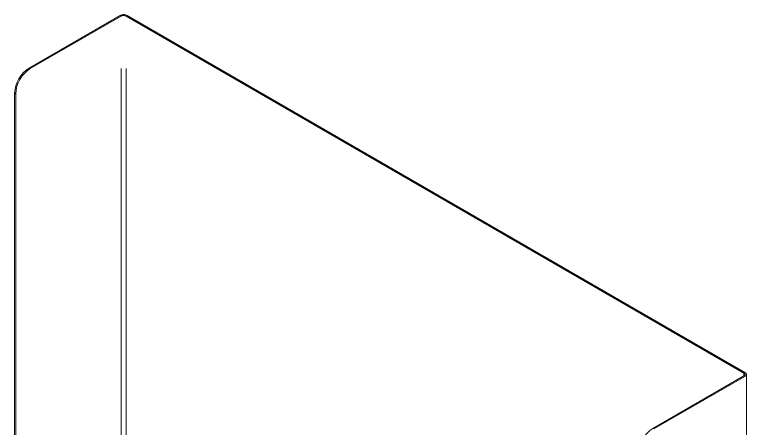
# Model space of a CAD drawing. Header units: millimetres. Extents: x 2480 to 5623, y 2143 to 3938.
# Drawn here: x 4905 to 5617, y 3405 to 3808 of the extents above; entities that cross this region are included whole.
import ezdxf

# ---------------------------------------------------------------- set-up
doc = ezdxf.new("R2010")
doc.units = ezdxf.units.MM

msp = doc.modelspace()

# ---------------------------------------------------------------- linework, layer by layer
at = {"color": 7, "linetype": 'Continuous', "lineweight": 15}
for p, q in [((4919.3806, 3755.6278), (5007.7689, 3806.6533)), ((5008.7822, 3806.0683), (4920.3939, 3755.0428)), ((5013.6215, 3806.1321), (5614.8433, 3459.0541)), ((5615.904, 3459.6664), (5014.6821, 3806.7444)), ((4905.2385, 3371.308), (4905.2385, 3731.1329)), ((4906.2517, 3730.5479), (4906.2517, 3370.7231)), ((5614.7328, 3456.2605), (5526.3445, 3405.235)), ((5527.3578, 3404.65), (5615.7461, 3455.6755)), ((5617.2581, 2886.177), (5617.2581, 3457.7555))]:
    msp.add_line(p, q, dxfattribs=at)
at = {"color": 8, "linetype": 'Continuous', "lineweight": 15}
for p, q in [((4919.5117, 3755.5521), (4920.2628, 3755.1185)), ((5008.7822, 3285.3908), (5008.7822, 3755.1673)), ((5013.6215, 3285.4546), (5013.6215, 3755.2311)), ((4906.1206, 3730.6236), (4905.3696, 3731.0572)), ((5614.8433, 3456.5844), (5614.8433, 3458.8127))]:
    msp.add_line(p, q, dxfattribs=at)
at = {"color": 7, "linetype": 'Continuous', "lineweight": 15}
for centre, radius, start, end in [((4935.8238, 3729.8044), 30.6141, 122.4871281, 177.5128718), ((4936.8373, 3729.2193), 30.6144, 122.4873456, 177.5126543), ((5542.7876, 3379.4116), 30.6141, 122.487129, 177.5128714)]:
    msp.add_arc(centre, radius, start, end, dxfattribs=at)
for points, knots in [([(5007.7689, 3806.6533), (5008.1856, 3806.8938), (5008.7077, 3807.1114), (5009.6074, 3807.3458), (5009.9258, 3807.4085), (5010.5826, 3807.4961), (5010.9208, 3807.5209), (5011.5957, 3807.5298), (5011.9323, 3807.5139), (5012.5828, 3807.4435), (5012.8966, 3807.3891), (5013.7787, 3807.1783), (5014.2841, 3806.9742), (5014.6821, 3806.7444)], [0, 0, 0, 0, 0.25, 0.25, 0.375, 0.375, 0.5, 0.5, 0.625, 0.625, 0.75, 0.75, 1, 1, 1, 1]), ([(5008.7822, 3806.0683), (5009.0739, 3806.2367), (5009.4394, 3806.389), (5010.2791, 3806.6077), (5010.7523, 3806.6726), (5011.6972, 3806.685), (5012.1657, 3806.6326), (5012.989, 3806.4358), (5013.3428, 3806.293), (5013.6215, 3806.1321)], [0, 0, 0, 0, 0.25, 0.25, 0.5, 0.5, 0.75, 0.75, 1, 1, 1, 1]), ([(5614.8433, 3459.0541), (5615.122, 3458.8932), (5615.3694, 3458.689), (5615.7103, 3458.2137), (5615.8011, 3457.9432), (5615.7795, 3457.3978), (5615.6672, 3457.1246), (5615.2884, 3456.6398), (5615.0245, 3456.4289), (5614.7328, 3456.2605)], [0, 0, 0, 0, 0.25, 0.25, 0.5, 0.5, 0.75, 0.75, 1, 1, 1, 1]), ([(5615.7461, 3455.6755), (5616.1628, 3455.916), (5616.5398, 3456.2174), (5616.9457, 3456.7368), (5617.0543, 3456.9207), (5617.2061, 3457.2998), (5617.2491, 3457.495), (5617.2645, 3457.8847), (5617.2369, 3458.079), (5617.115, 3458.4545), (5617.0208, 3458.6356), (5616.6556, 3459.1449), (5616.302, 3459.4366), (5615.904, 3459.6664)], [0, 0, 0, 0, 0.25, 0.25, 0.375, 0.375, 0.5, 0.5, 0.625, 0.625, 0.75, 0.75, 1, 1, 1, 1])]:
    msp.add_open_spline(points, degree=3, knots=knots, dxfattribs=at)

doc.saveas('drawing.dxf')
